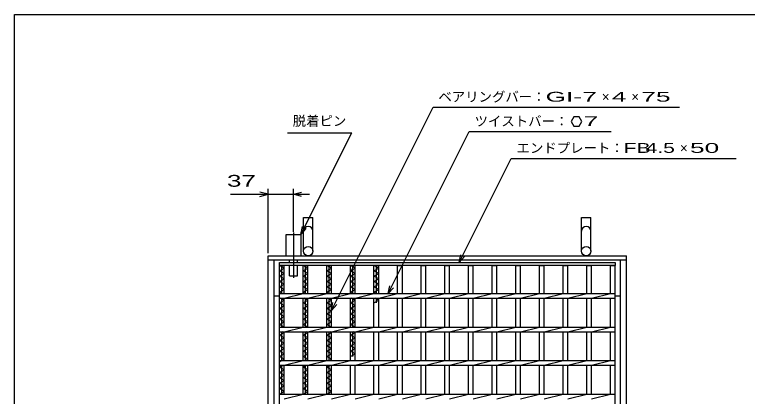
# Model space of a CAD drawing. Units: millimetres, scale not verified. Extents: x -1456 to 1385, y -1026 to 843.
# Drawn here: x -1383 to -289, y 272 to 843 of the extents above; entities that cross this region are included whole.
import ezdxf
from ezdxf.enums import TextEntityAlignment as Align

# ---------------------------------------------------------------- set-up
doc = ezdxf.new("R2010")
doc.units = ezdxf.units.MM
doc.header["$LTSCALE"] = 8
doc.linetypes.add('LONG_DASHED_DOTTED', pattern=[15.25, 12, -1.5, 0.25, -1.5])
for name, color, linetype, lineweight in [('0_2', 150, 'Continuous', 25), ('16', 3, 'Continuous', 25), ('19', 6, 'Continuous', 25), ('22', 4, 'Continuous', 25)]:
    doc.layers.add(name, color=color, linetype=linetype, lineweight=lineweight)
doc.styles.add('ベクトル', font='')
doc.styles.get('ベクトル').set_extended_font_data('ベクトル')

msp = doc.modelspace()

# ---------------------------------------------------------------- linework, layer by layer
at = {"layer": '0_2'}
for p, q in [((-1383.2, -917.2), (-1383.2, 842.8)), ((-1383.2, 842.8), (1384.8, 842.8))]:
    msp.add_line(p, q, dxfattribs=at)
at = {"layer": '16'}
for p, q in [((-988, 472.5), (-487, 472.5)), ((-988, 468), (-988, 472.5)), ((-487, 472.5), (-487, 468)), ((-487, 468), (-988, 468)), ((-988, -223), (-988, 468)), ((-988, 468), (-981, 468)), ((-981, 464), (-988, 468)), ((-988, 460), (-981, 464)), ((-981, 456), (-988, 460)), ((-984.5, 426), (-984.5, 468)), ((-981, 426), (-981, 468)), ((-952.7, 426), (-952.7, 468)), ((-952.7, 468), (-945.7, 468)), ((-945.7, 464), (-952.7, 468)), ((-952.7, 460), (-945.7, 464)), ((-945.7, 456), (-952.7, 460)), ((-949.2, 426), (-949.2, 468)), ((-945.7, 426), (-945.7, 468)), ((-917.4, 426), (-917.4, 468)), ((-917.4, 468), (-910.4, 468)), ((-910.4, 464), (-917.4, 468)), ((-917.4, 460), (-910.4, 464)), ((-910.4, 456), (-917.4, 460)), ((-913.9, 426), (-913.9, 468)), ((-910.4, 426), (-910.4, 468)), ((-882.1, 426), (-882.1, 468)), ((-882.1, 468), (-875.1, 468)), ((-875.1, 464), (-882.1, 468)), ((-882.1, 460), (-875.1, 464)), ((-875.1, 456), (-882.1, 460)), ((-878.6, 426), (-878.6, 468)), ((-875.1, 426), (-875.1, 468)), ((-846.8, 426), (-846.8, 468)), ((-846.8, 468), (-839.8, 468)), ((-839.8, 464), (-846.8, 468)), ((-846.8, 460), (-839.8, 464)), ((-839.8, 456), (-846.8, 460)), ((-843.3, 426), (-843.3, 468)), ((-839.8, 426), (-839.8, 468)), ((-811.5, 426), (-811.5, 468)), ((-811.5, 468), (-804.5, 468)), ((-804.5, 426), (-804.5, 468)), ((-776.2, 426), (-776.2, 468)), ((-776.2, 468), (-769.2, 468)), ((-769.2, 426), (-769.2, 468)), ((-740.9, 426), (-740.9, 468)), ((-740.9, 468), (-733.9, 468)), ((-733.9, 426), (-733.9, 468)), ((-705.6, 426), (-705.6, 468)), ((-705.6, 468), (-698.6, 468)), ((-698.6, 426), (-698.6, 468)), ((-670.3, 426), (-670.3, 468)), ((-670.3, 468), (-663.3, 468)), ((-663.3, 426), (-663.3, 468)), ((-635, 426), (-635, 468)), ((-635, 468), (-628, 468)), ((-628, 426), (-628, 468)), ((-599.7, 426), (-599.7, 468)), ((-599.7, 468), (-592.7, 468)), ((-592.7, 426), (-592.7, 468)), ((-564.4, 426), (-564.4, 468)), ((-564.4, 468), (-557.4, 468)), ((-557.4, 426), (-557.4, 468)), ((-529.1, 426), (-529.1, 468)), ((-529.1, 468), (-522.1, 468)), ((-522.1, 426), (-522.1, 468)), ((-494, 426), (-494, 468)), ((-494, 468), (-487, 468)), ((-487, -223), (-487, 468)), ((-988, 452), (-981, 456)), ((-981, 448), (-988, 452)), ((-952.7, 452), (-945.7, 456)), ((-945.7, 448), (-952.7, 452)), ((-917.4, 452), (-910.4, 456)), ((-910.4, 448), (-917.4, 452)), ((-882.1, 452), (-875.1, 456)), ((-875.1, 448), (-882.1, 452)), ((-846.8, 452), (-839.8, 456)), ((-839.8, 448), (-846.8, 452)), ((-988, 444), (-981, 448)), ((-981, 440), (-988, 444)), ((-988, 436), (-981, 440)), ((-952.7, 444), (-945.7, 448)), ((-945.7, 440), (-952.7, 444)), ((-952.7, 436), (-945.7, 440)), ((-917.4, 444), (-910.4, 448)), ((-910.4, 440), (-917.4, 444)), ((-917.4, 436), (-910.4, 440)), ((-882.1, 444), (-875.1, 448)), ((-875.1, 440), (-882.1, 444)), ((-882.1, 436), (-875.1, 440)), ((-846.8, 444), (-839.8, 448)), ((-839.8, 440), (-846.8, 444)), ((-846.8, 436), (-839.8, 440)), ((-981, 432), (-988, 436)), ((-988, 428), (-981, 432)), ((-984.5, 426), (-988, 428)), ((-945.7, 432), (-952.7, 436)), ((-952.7, 428), (-945.7, 432)), ((-949.2, 426), (-952.7, 428)), ((-910.4, 432), (-917.4, 436)), ((-917.4, 428), (-910.4, 432)), ((-913.9, 426), (-917.4, 428)), ((-875.1, 432), (-882.1, 436)), ((-882.1, 428), (-875.1, 432)), ((-878.6, 426), (-882.1, 428)), ((-839.8, 432), (-846.8, 436)), ((-846.8, 428), (-839.8, 432)), ((-843.3, 426), (-846.8, 428)), ((-988, 426), (-487, 426)), ((-988, 419), (-988, 426)), ((-988, 419), (-487, 419)), ((-988, 412), (-981, 416)), ((-981, 416), (-986.25, 419)), ((-984.5, 376), (-984.5, 419)), ((-981, 419), (-952.7, 426)), ((-981, 376), (-981, 419)), ((-952.7, 376), (-952.7, 419)), ((-952.7, 412), (-945.7, 416)), ((-945.7, 416), (-950.95, 419)), ((-949.2, 376), (-949.2, 419)), ((-945.7, 419), (-917.4, 426)), ((-945.7, 376), (-945.7, 419)), ((-917.4, 376), (-917.4, 419)), ((-917.4, 412), (-910.4, 416)), ((-910.4, 416), (-915.65, 419)), ((-913.9, 376), (-913.9, 419)), ((-910.4, 419), (-882.1, 426)), ((-910.4, 376), (-910.4, 419)), ((-882.1, 376), (-882.1, 419)), ((-882.1, 412), (-875.1, 416)), ((-875.1, 416), (-880.35, 419)), ((-878.6, 376), (-878.6, 419)), ((-875.1, 419), (-846.8, 426)), ((-875.1, 376), (-875.1, 419)), ((-846.8, 376), (-846.8, 419)), ((-846.8, 412), (-839.8, 416)), ((-839.8, 416), (-845.05, 419)), ((-843.3, 412), (-843.3, 419)), ((-839.8, 419), (-811.5, 426)), ((-839.8, 376), (-839.8, 419)), ((-811.5, 376), (-811.5, 419)), ((-804.5, 419), (-776.2, 426)), ((-804.5, 376), (-804.5, 419)), ((-776.2, 376), (-776.2, 419)), ((-769.2, 419), (-740.9, 426)), ((-769.2, 376), (-769.2, 419)), ((-740.9, 376), (-740.9, 419)), ((-733.9, 419), (-705.6, 426)), ((-733.9, 376), (-733.9, 419)), ((-705.6, 376), (-705.6, 419)), ((-698.6, 419), (-670.3, 426)), ((-698.6, 376), (-698.6, 419)), ((-670.3, 376), (-670.3, 419)), ((-663.3, 419), (-635, 426)), ((-663.3, 376), (-663.3, 419)), ((-635, 376), (-635, 419)), ((-628, 419), (-599.7, 426)), ((-628, 376), (-628, 419)), ((-599.7, 376), (-599.7, 419)), ((-592.7, 419), (-564.4, 426)), ((-592.7, 376), (-592.7, 419)), ((-564.4, 376), (-564.4, 419)), ((-557.4, 419), (-529.1, 426)), ((-557.4, 376), (-557.4, 419)), ((-529.1, 376), (-529.1, 419)), ((-522.1, 419), (-493.8, 426)), ((-522.1, 376), (-522.1, 419)), ((-494, 376), (-494, 419)), ((-487, 419), (-487, 426)), ((-981, 408), (-988, 412)), ((-988, 404), (-981, 408)), ((-945.7, 408), (-952.7, 412)), ((-952.7, 404), (-945.7, 408)), ((-910.4, 408), (-917.4, 412)), ((-917.4, 404), (-910.4, 408)), ((-875.1, 408), (-882.1, 412)), ((-882.1, 404), (-875.1, 408)), ((-981, 400), (-988, 404)), ((-988, 396), (-981, 400)), ((-981, 392), (-988, 396)), ((-945.7, 400), (-952.7, 404)), ((-952.7, 396), (-945.7, 400)), ((-945.7, 392), (-952.7, 396)), ((-910.4, 400), (-917.4, 404)), ((-917.4, 396), (-910.4, 400)), ((-910.4, 392), (-917.4, 396)), ((-875.1, 400), (-882.1, 404)), ((-882.1, 396), (-875.1, 400)), ((-875.1, 392), (-882.1, 396)), ((-988, 388), (-981, 392)), ((-981, 384), (-988, 388)), ((-988, 380), (-981, 384)), ((-952.7, 388), (-945.7, 392)), ((-945.7, 384), (-952.7, 388)), ((-952.7, 380), (-945.7, 384)), ((-917.4, 388), (-910.4, 392)), ((-910.4, 384), (-917.4, 388)), ((-917.4, 380), (-910.4, 384)), ((-882.1, 388), (-875.1, 392)), ((-875.1, 384), (-882.1, 388)), ((-882.1, 380), (-875.1, 384)), ((-981, 376), (-988, 380)), ((-988, 376), (-487, 376)), ((-988, 369), (-988, 376)), ((-981, 369), (-952.7, 376)), ((-945.7, 376), (-952.7, 380)), ((-945.7, 369), (-917.4, 376)), ((-910.4, 376), (-917.4, 380)), ((-910.4, 369), (-882.1, 376)), ((-875.1, 376), (-882.1, 380)), ((-875.1, 369), (-846.8, 376)), ((-839.8, 369), (-811.5, 376)), ((-804.5, 369), (-776.2, 376)), ((-769.2, 369), (-740.9, 376)), ((-733.9, 369), (-705.6, 376)), ((-698.6, 369), (-670.3, 376)), ((-663.3, 369), (-635, 376)), ((-628, 369), (-599.7, 376)), ((-592.7, 369), (-564.4, 376)), ((-557.4, 369), (-529.1, 376)), ((-522.1, 369), (-493.8, 376)), ((-487, 369), (-487, 376)), ((-988, 369), (-487, 369)), ((-988, 364), (-981, 368)), ((-981, 360), (-988, 364)), ((-984.5, 326), (-984.5, 369)), ((-981, 368), (-982.75, 369)), ((-981, 326), (-981, 369)), ((-952.7, 326), (-952.7, 369)), ((-952.7, 364), (-945.7, 368)), ((-945.7, 360), (-952.7, 364)), ((-949.2, 326), (-949.2, 369)), ((-945.7, 368), (-947.45, 369)), ((-945.7, 326), (-945.7, 369)), ((-917.4, 326), (-917.4, 369)), ((-917.4, 364), (-910.4, 368)), ((-910.4, 360), (-917.4, 364)), ((-913.9, 326), (-913.9, 369)), ((-910.4, 368), (-912.15, 369)), ((-910.4, 326), (-910.4, 369)), ((-882.1, 326), (-882.1, 369)), ((-882.1, 364), (-875.1, 368)), ((-875.1, 360), (-882.1, 364)), ((-878.6, 332), (-878.6, 369)), ((-875.1, 368), (-876.85, 369)), ((-875.1, 326), (-875.1, 369)), ((-846.8, 326), (-846.8, 369)), ((-839.8, 326), (-839.8, 369)), ((-811.5, 326), (-811.5, 369)), ((-804.5, 326), (-804.5, 369)), ((-776.2, 326), (-776.2, 369)), ((-769.2, 326), (-769.2, 369)), ((-740.9, 326), (-740.9, 369)), ((-733.9, 326), (-733.9, 369)), ((-705.6, 326), (-705.6, 369)), ((-698.6, 326), (-698.6, 369)), ((-670.3, 326), (-670.3, 369)), ((-663.3, 326), (-663.3, 369)), ((-635, 326), (-635, 369)), ((-628, 326), (-628, 369)), ((-599.7, 326), (-599.7, 369)), ((-592.7, 326), (-592.7, 369)), ((-564.4, 326), (-564.4, 369)), ((-557.4, 326), (-557.4, 369)), ((-529.1, 326), (-529.1, 369)), ((-522.1, 326), (-522.1, 369)), ((-494, 326), (-494, 369)), ((-988, 356), (-981, 360)), ((-981, 352), (-988, 356)), ((-988, 348), (-981, 352)), ((-952.7, 356), (-945.7, 360)), ((-945.7, 352), (-952.7, 356)), ((-952.7, 348), (-945.7, 352)), ((-917.4, 356), (-910.4, 360)), ((-910.4, 352), (-917.4, 356)), ((-917.4, 348), (-910.4, 352)), ((-882.1, 356), (-875.1, 360)), ((-875.1, 352), (-882.1, 356)), ((-882.1, 348), (-875.1, 352)), ((-981, 344), (-988, 348)), ((-988, 340), (-981, 344)), ((-981, 336), (-988, 340)), ((-945.7, 344), (-952.7, 348)), ((-952.7, 340), (-945.7, 344)), ((-945.7, 336), (-952.7, 340)), ((-910.4, 344), (-917.4, 348)), ((-917.4, 340), (-910.4, 344)), ((-910.4, 336), (-917.4, 340)), ((-875.1, 344), (-882.1, 348)), ((-882.1, 340), (-875.1, 344)), ((-875.1, 336), (-882.1, 340)), ((-988, 332), (-981, 336)), ((-981, 328), (-988, 332)), ((-952.7, 332), (-945.7, 336)), ((-945.7, 328), (-952.7, 332)), ((-917.4, 332), (-910.4, 336)), ((-910.4, 328), (-917.4, 332)), ((-882.1, 332), (-875.1, 336)), ((-988, 324), (-981, 328)), ((-988, 326), (-487, 326)), ((-988, 319), (-988, 326)), ((-988, 319), (-487, 319)), ((-988, 316), (-982.75, 319)), ((-984.5, 276), (-984.5, 319)), ((-981, 319), (-952.7, 326)), ((-981, 276), (-981, 319)), ((-952.7, 276), (-952.7, 319)), ((-952.7, 316), (-947.45, 319)), ((-949.2, 326), (-945.7, 328)), ((-949.2, 276), (-949.2, 319)), ((-945.7, 319), (-917.4, 326)), ((-945.7, 276), (-945.7, 319)), ((-917.4, 276), (-917.4, 319)), ((-917.4, 316), (-912.15, 319)), ((-913.9, 326), (-910.4, 328)), ((-913.9, 276), (-913.9, 319)), ((-910.4, 319), (-882.1, 326)), ((-910.4, 276), (-910.4, 319)), ((-882.1, 276), (-882.1, 319)), ((-875.1, 319), (-846.8, 326)), ((-875.1, 276), (-875.1, 319)), ((-846.8, 276), (-846.8, 319)), ((-839.8, 319), (-811.5, 326)), ((-839.8, 276), (-839.8, 319)), ((-811.5, 276), (-811.5, 319)), ((-804.5, 319), (-776.2, 326)), ((-804.5, 276), (-804.5, 319)), ((-776.2, 276), (-776.2, 319)), ((-769.2, 319), (-740.9, 326)), ((-769.2, 276), (-769.2, 319)), ((-740.9, 276), (-740.9, 319)), ((-733.9, 319), (-705.6, 326)), ((-733.9, 276), (-733.9, 319)), ((-705.6, 276), (-705.6, 319)), ((-698.6, 319), (-670.3, 326)), ((-698.6, 276), (-698.6, 319)), ((-670.3, 276), (-670.3, 319)), ((-663.3, 319), (-635, 326)), ((-663.3, 276), (-663.3, 319)), ((-635, 276), (-635, 319)), ((-628, 319), (-599.7, 326)), ((-628, 276), (-628, 319)), ((-599.7, 276), (-599.7, 319)), ((-592.7, 319), (-564.4, 326)), ((-592.7, 276), (-592.7, 319)), ((-564.4, 276), (-564.4, 319)), ((-557.4, 319), (-529.1, 326)), ((-557.4, 276), (-557.4, 319)), ((-529.1, 276), (-529.1, 319)), ((-522.1, 319), (-493.8, 326)), ((-522.1, 276), (-522.1, 319)), ((-494, 276), (-494, 319)), ((-487, 319), (-487, 326)), ((-981, 312), (-988, 316)), ((-988, 308), (-981, 312)), ((-981, 304), (-988, 308)), ((-945.7, 312), (-952.7, 316)), ((-952.7, 308), (-945.7, 312)), ((-945.7, 304), (-952.7, 308)), ((-910.4, 312), (-917.4, 316)), ((-917.4, 308), (-910.4, 312)), ((-910.4, 304), (-917.4, 308)), ((-988, 300), (-981, 304)), ((-981, 296), (-988, 300)), ((-988, 292), (-981, 296)), ((-952.7, 300), (-945.7, 304)), ((-945.7, 296), (-952.7, 300)), ((-952.7, 292), (-945.7, 296)), ((-917.4, 300), (-910.4, 304)), ((-910.4, 296), (-917.4, 300)), ((-917.4, 292), (-910.4, 296)), ((-981, 288), (-988, 292)), ((-988, 284), (-981, 288)), ((-945.7, 288), (-952.7, 292)), ((-952.7, 284), (-945.7, 288)), ((-910.4, 288), (-917.4, 292)), ((-917.4, 284), (-910.4, 288)), ((-981, 280), (-988, 284)), ((-988, 276), (-981, 280)), ((-988, 276), (-487, 276)), ((-988, 269), (-988, 276)), ((-981, 269), (-952.7, 276)), ((-945.7, 280), (-952.7, 284)), ((-952.7, 276), (-945.7, 280)), ((-945.7, 269), (-917.4, 276)), ((-910.4, 280), (-917.4, 284)), ((-917.4, 276), (-910.4, 280)), ((-910.4, 269), (-882.1, 276)), ((-875.1, 269), (-846.8, 276)), ((-839.8, 269), (-811.5, 276)), ((-804.5, 269), (-776.2, 276)), ((-769.2, 269), (-740.9, 276)), ((-733.9, 269), (-705.6, 276)), ((-698.6, 269), (-670.3, 276)), ((-663.3, 269), (-635, 276)), ((-628, 269), (-599.7, 276)), ((-592.7, 269), (-564.4, 276)), ((-557.4, 269), (-529.1, 276)), ((-522.1, 269), (-493.8, 276)), ((-487, 269), (-487, 276))]:
    msp.add_line(p, q, dxfattribs=at)
at = {"layer": '19'}
for p, q in [((-952, 489.5), (-952, 539.5)), ((-952, 539.5), (-938, 539.5)), ((-938, 489.5), (-938, 539.5)), ((-537, 489.5), (-537, 539.5)), ((-537, 539.5), (-523, 539.5)), ((-523, 489.5), (-523, 539.5)), ((-977.85, 482.5), (-977.85, 514.5)), ((-977.85, 514.5), (-955.85, 514.5)), ((-955.85, 514.5), (-955.85, 482.5)), ((-1005, 482.5), (-470, 482.5)), ((-1005, -237.5), (-1005, 482.5)), ((-470, -237.5), (-470, 482.5)), ((-1005, 476.5), (-470, 476.5)), ((-996, -231.5), (-996, 476.5)), ((-972.85, 472.5), (-972.85, 476.5)), ((-960.85, 472.5), (-960.85, 476.5)), ((-479, -231.5), (-479, 476.5)), ((-972.85, 452.5), (-972.85, 468)), ((-960.85, 452.5), (-960.85, 468)), ((-972.85, 452.5), (-960.85, 452.5)), ((-996, 422.5), (-988, 422.5)), ((-487, 422.5), (-479, 422.5))]:
    msp.add_line(p, q, dxfattribs=at)
at = {"layer": '19', "linetype": 'LONG_DASHED_DOTTED'}
msp.add_line((-966.85, 517.5), (-966.85, 449.5), dxfattribs=at)
at = {"layer": '19'}
for centre in [(-945, 489.5), (-530, 489.5)]:
    msp.add_circle(centre, 7, dxfattribs=at)
for centre in [(-945, 519.5), (-530, 519.5)]:
    msp.add_arc(centre, 7, 0, 180, dxfattribs=at)
at = {"layer": '22'}
for p, q in [((-910.4, 401), (-758.65, 704.5)), ((-758.65, 704.5), (-390.65, 704.5)), ((-548.65, 690.212), (-552.65, 683.284)), ((-540.65, 690.212), (-548.65, 690.212)), ((-536.65, 683.2), (-540.65, 690.212)), ((-552.65, 683.284), (-548.65, 676.356)), ((-540.65, 676.356), (-536.65, 683.284)), ((-825.65, 426), (-704.65, 668)), ((-704.65, 668), (-492.65, 668)), ((-548.65, 676.356), (-540.65, 676.356)), ((-976.1, 666), (-880.1, 666)), ((-955.85, 514.5), (-880.1, 666)), ((-719.75, 472.5), (-642, 628)), ((-642, 628), (-306, 628)), ((-1005, 486.5), (-1005, 582.5)), ((-967, 518.496), (-967, 582.5)), ((-1061, 574.5), (-1005, 574.5)), ((-1005, 574.5), (-1017, 577.7)), ((-1017, 571.3), (-1005, 574.5)), ((-1005, 574.5), (-967, 574.5)), ((-967, 574.5), (-955, 577.7)), ((-955, 571.3), (-967, 574.5)), ((-967, 574.5), (-943, 574.5)), ((-955.85, 514.5), (-953.45, 526.18)), ((-955.85, 514.5), (-947.85, 523.3)), ((-719.75, 472.5), (-717.35, 484.18)), ((-719.75, 472.5), (-711.75, 481.3)), ((-825.65, 426), (-823.25, 437.68)), ((-825.65, 426), (-817.65, 434.8)), ((-910.4, 401), (-908, 412.68)), ((-910.4, 401), (-902.4, 409.8))]:
    msp.add_line(p, q, dxfattribs=at)

# ---------------------------------------------------------------- texts
at = {"layer": '22', "color": 2, "style": 'ベクトル'}
for s, p in [('ベアリングバー：', (-750.65, 720.1)), ('×', (-506.65, 720.1)), ('×', (-462.65, 720.1)), ('脱着ピン', (-968.1, 684)), ('ツイストバー：', (-696.65, 683.6)), ('エンドプレート：', (-634, 643.6)), ('×', (-390, 643.6))]:
    msp.add_text(s, height=14.66, dxfattribs=at).set_placement(p, align=Align.MIDDLE_LEFT)
for s, height, width, p in [('GI-', 14.66, 2, (-590.65, 720.1)), (' 7 ', 14.66, 2, (-546.65, 720.1)), (' 4 ', 14.66, 2, (-502.65, 720.1)), (' 75 ', 14.66, 2, (-458.65, 720.1)), (' 7 ', 14.66, 2, (-544.65, 683.684)), ('FB', 14.66, 1.6, (-474, 643.6)), (' 4.5 ', 14.66, 1.6, (-450, 643.6)), (' 50 ', 14.66, 2, (-386, 643.6)), (' 37 ', 17.6, 1.65, (-1077, 594.5))]:
    msp.add_text(s, height=height, dxfattribs=dict(at, width=width)).set_placement(p, align=Align.MIDDLE_LEFT)

doc.saveas('drawing.dxf')
